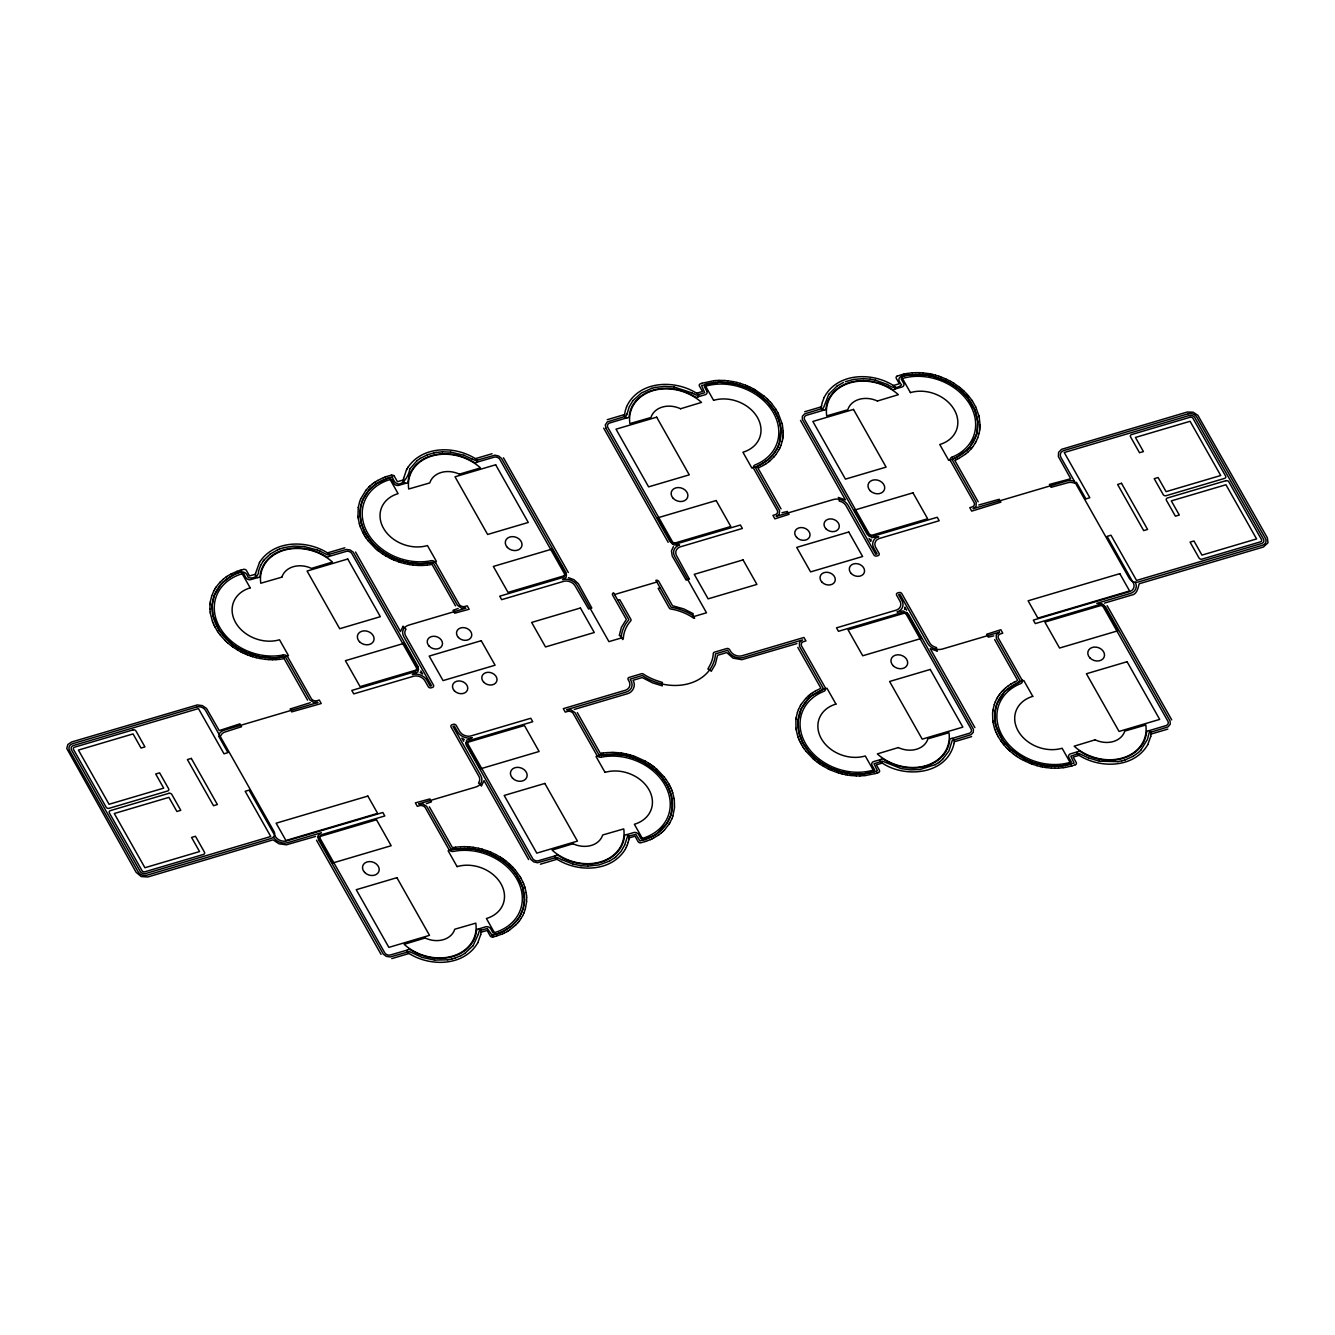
<?xml version="1.0" encoding="UTF-8"?>
<svg xmlns="http://www.w3.org/2000/svg" width="1335" height="1335" viewBox="0 0 1335 1335"><rect width="100%" height="100%" fill="white"/><g stroke="black" fill="none" stroke-linecap="round" stroke-linejoin="round"><path stroke-width="1.5" d="M524.488 899.957L522.619 887.057M783.178 433.958L783.194 432.557M980.007 426.232L980.023 424.83M209.995 604.672L209.945 609.044M524.488 899.99L523.203 908.301L519.949 916.027M526.591 901.726L526.658 897.337M672.339 807.141L671.355 795.693M783.094 435.444L783.161 434.042M797.946 721.217L798.931 732.665M979.923 427.701L979.99 426.316M992.589 713.157L992.806 720.516M210.012 604.588L210.129 603.203M526.591 901.792L525.339 908.918M672.339 807.158L670.737 815.401L667.15 822.994M782.961 436.895L783.094 435.51M795.894 719.415L795.977 728.242M797.946 721.2L801.117 709.052L807.525 699.74M979.79 429.169L979.923 427.784M992.606 713.074L992.723 711.688M624.53 414.801L624.446 415.435A2.42 1.919 19.1 0 0 626.599 417.822A2.42 1.919 19.1 0 0 629.169 416.353A44.005 34.96 19.1 0 1 695.034 396.879A2.42 1.919 19.1 0 0 698.272 396.612A2.42 1.919 19.1 0 0 697.504 393.842C676.194 379.541 640.333 380.108 627.317 405.189M821.359 407.075L821.275 407.709A2.42 1.919 19.1 0 0 823.428 410.095A2.42 1.919 19.1 0 0 825.998 408.627A44.005 34.96 19.1 0 1 891.863 389.136A2.42 1.919 19.1 0 0 895.101 388.885A2.42 1.919 19.1 0 0 894.333 386.115C873.023 371.814 837.162 372.365 824.146 397.463M210.146 603.136L210.329 601.751M358.247 507.517L357.98 516.311M624.53 414.768L625.264 410.863M782.777 438.364L782.961 436.979M821.359 407.041L821.542 405.74M795.91 719.331L796.094 717.963M979.606 430.638L979.79 429.253M992.739 711.605L992.923 710.237M255.619 573.115L255.369 575.085A2.42 1.919 19.1 0 0 257.505 577.471A2.42 1.919 19.1 0 0 260.075 576.002A44.005 34.96 19.1 0 1 325.94 556.511A2.42 1.919 19.1 0 0 329.178 556.261A2.42 1.919 19.1 0 0 328.41 553.491C307.667 539.757 273.892 539.574 259.491 562.469M627.1 413.75L626.215 416.069L607.292 421.927L605.289 424.93L605.923 428.118M210.346 601.668L211.681 596.077M358.264 507.433L359.599 501.843M360.667 506.582L360.066 515.026L361.468 523.67M782.527 439.799L782.761 438.431M796.111 717.88L797.446 712.273M979.356 432.073L979.59 430.704M992.94 710.153L994.275 704.546M255.636 573.082L259.474 562.486M403.671 478.23L403.287 480.85A2.42 1.919 19.1 0 0 405.423 483.237A2.42 1.919 19.1 0 0 407.993 481.768A44.005 34.96 19.1 0 1 473.858 462.277A2.42 1.919 19.1 0 0 477.112 462.027A2.42 1.919 19.1 0 0 476.328 459.24C455.869 445.79 423.128 445.306 408.126 467.083M628.785 839.698L629.169 837.062A2.42 1.919 19.1 0 0 627.033 834.692A2.42 1.919 19.1 0 0 624.463 836.144A44.005 34.96 19.1 0 1 558.597 855.635A2.42 1.919 19.1 0 0 555.343 855.885A2.42 1.919 19.1 0 0 556.128 858.672C576.853 872.389 610.646 872.573 625.03 849.694M821.542 405.707L822.093 403.12M954.024 743.495L954.408 740.875A2.42 1.919 19.1 0 0 952.272 738.489A2.42 1.919 19.1 0 0 949.702 739.957A44.005 34.96 19.1 0 1 883.837 759.448A2.42 1.919 19.1 0 0 880.583 759.698A2.42 1.919 19.1 0 0 881.367 762.485C904.179 778.489 946.148 775.184 953.891 744.196M627.1 413.733L629.219 406.841L632.974 400.6M403.671 478.197L406.441 470.02M480.733 934.583L481.234 931.296A2.42 1.919 19.1 0 0 479.098 928.926A2.42 1.919 19.1 0 0 476.528 930.395M628.785 839.732L628.184 842.302M1150.737 736.436L1151.237 733.149A2.42 1.919 19.1 0 0 1149.101 730.762A2.42 1.919 19.1 0 0 1146.531 732.231M478.364 934.183L479.248 930.795L487.308 928.459L492.064 935.201M360.667 506.566L362.703 499.891M782.21 441.234L782.51 439.883M976.886 432.94L977.704 421.676M979.039 433.508L979.339 432.156M480.717 934.617L477.78 942.727M1150.72 736.469L1147.783 744.563M478.347 934.2L473.091 945.664M258.523 571.03C259.307 576.42 252.649 579.206 248.227 577.521C244.222 564.505 229.336 577.488 222.795 582.494M782.193 441.301L780.942 445.406M976.536 434.292L976.886 432.957M979.022 433.575L977.771 437.68M258.523 571.03L260.642 565.389M625.447 410.179L626.499 407.041M628.168 842.335L627.35 844.838M822.277 402.452L824.146 397.48M525.322 909.001L523.904 913.04M779.306 443.353L780.875 429.403M672.857 816.086L674.525 807.558L674.325 800.116M976.536 434.309L970.061 446.691M1147.566 738.939L1149.151 732.715L1167.958 726.924L1170.294 724.171L1170.044 721L1105.547 606.858L1101.792 603.687L1096.769 603.37L1130.261 593.474A11.131 8.844 19.1 0 0 1135.551 582.794L1135.751 582.294M211.698 595.994L213.934 590.704M214.268 595.427L212.182 604.989L212.849 615.018M359.632 501.76L360.617 499.106M779.29 443.37L777.754 447.258M672.823 816.152L671.839 818.806M797.462 712.206L798.463 709.553M994.291 704.48L995.293 701.826M996.861 703.912L994.775 713.474L995.443 723.503M1147.366 739.523L1140.707 750.337M627.35 844.871L626.315 847.291M214.268 595.41L220.792 584.596M780.908 445.489L779.807 448.093M977.737 437.746L975.985 441.685M996.861 703.895L1004.354 692.014M624.646 845.122L627.533 836.394L635.81 834.342L639.999 840.967L653.399 835.894M626.515 407.025L627.033 405.823M624.646 845.122L621.025 851.43L615.869 856.836M360.65 499.04L365.907 490.312M362.72 499.874L368.71 490.362L376.453 483.637M523.871 913.123L522.669 915.693M671.805 818.889L669.886 822.744M798.497 709.486L800.399 705.614M995.326 701.743L996.527 699.173M626.299 847.324L625.381 849.077M219.057 734.3L219.224 733.95A11.131 8.844 19.1 0 1 224.313 730.145L317.997 702.444L313.558 702.36L309.853 699.94L285.773 657.554L282.136 657.104M777.12 448.51L777.738 447.275M779.156 449.411L779.773 448.176M260.642 565.373L263.145 561.234M406.457 469.987L407.075 468.835M477.763 942.76C464.013 966.757 429.236 966.907 408.193 952.906A2.42 1.919 19.1 0 1 407.409 950.12A2.42 1.919 19.1 0 1 410.663 949.869A44.005 34.96 19.1 0 0 476.528 930.395M1147.766 744.596C1133.999 768.593 1099.256 768.743 1078.196 754.742A2.42 1.919 19.1 0 1 1077.412 751.972A2.42 1.919 19.1 0 1 1080.666 751.705A44.005 34.96 19.1 0 0 1146.531 732.231M213.967 590.637L214.635 589.419M777.12 448.527L773.232 454.417M522.619 915.76L521.201 918.23M779.123 449.478L776.036 454.384M975.284 442.97L975.952 441.752M996.561 699.106L997.228 697.888M407.092 468.819L408.109 467.117M409.728 469.019C408.71 478.064 397.663 492.949 392.273 476.945M214.685 589.352L215.402 588.151M519.949 916.044L517.613 919.581M669.135 823.995L669.853 822.811M800.449 705.548L801.167 704.363M975.251 443.036L972.865 446.658M997.278 697.821L997.996 696.636M409.728 469.019L417.071 460.675M215.436 588.084L216.203 586.933M420.208 672.473L422.611 673.991L420.859 670.888M464.33 739.673L461.927 738.172L463.679 741.259M521.167 918.296L519.532 920.666M667.133 823.011L657.237 833.44M669.085 824.062L664.563 829.853M801.2 704.296L805.723 698.505M998.029 696.57L998.797 695.402M828.718 394.359L823.378 408.143L804.621 413.9L802.402 416.203L802.302 419.39L867.283 534.484L872.055 537.571L878.697 536.62A11.131 8.844 19.1 0 0 873.824 548.151L877.078 553.908L875.793 554.309L848.075 505.281A11.131 8.844 19.1 0 0 833.424 499.507L776.169 516.445L779.223 514.192L779.573 510.604L755.627 467.984L759.248 465.264M828.718 394.342L837.112 385.999M216.253 586.866L219.958 582.294M998.847 695.335L999.665 694.2M263.145 561.217L264.263 559.765M473.091 945.664L464.864 953.374M775.985 454.451L774.15 456.704M517.596 919.581L511.655 925.856L504.146 930.845M518.614 921.834L519.482 920.733M971.947 447.826L972.815 446.724M999.715 694.133L1001.534 691.88M632.974 400.583L641.367 393.007L651.747 388.335M264.263 559.749L270.154 554.142M365.957 490.245L368.944 486.991M673.391 546.599L671.472 550.871L672.223 556.011L686.173 580.158A4.823 3.838 19.1 0 1 689.411 579.206L676.328 555.277A8.911 7.075 19.1 0 1 679.815 547L742.36 528.46L740.408 525.005L677.563 543.562A4.456 3.538 19.1 0 1 672.306 541.509L607.709 427.217A4.456 3.538 19.1 0 1 609.444 423.078L626.833 417.855M773.232 454.434L768.142 459.574M517.663 922.986L518.564 921.901M970.061 446.708L967.141 449.878M970.979 448.977L971.897 447.892M220.792 584.58L222.778 582.494M774.1 456.754L769.828 460.925M517.596 923.036L515.577 925.172M970.929 449.027L967.808 452.198M1001.584 691.83L1002.552 690.779M1140.691 750.337L1138.905 752.089M220.008 582.244L223.279 579.19M663.512 830.921L664.513 829.919M805.773 698.455L807.892 696.386M807.542 699.724C810.495 693.766 820.858 693.215 823.178 688.226L799.515 646.307L799.415 642.586L802.669 639.882L743.161 657.471A11.131 8.844 19.1 0 1 728.51 651.714L727.692 650.262L715.477 653.883L715.243 656.386A48.26 38.331 19.1 0 1 644.938 677.179L642.352 675.51L630.12 679.131L630.938 680.566A11.131 8.844 19.1 0 1 626.065 692.097L566.541 709.719L570.963 709.803L575.001 712.64L598.764 754.592C608.143 756.111 619.891 752.256 629.636 756.661M1002.602 690.729L1003.62 689.711M1004.371 691.997L1005.372 690.979M942.543 759.381L948.851 751.121L952.222 740.524L971.129 734.65L973.282 732.381L973.399 729.26L908.417 614.1L903.061 610.913L897.003 611.981A11.131 8.844 19.1 0 0 901.859 600.433L898.605 594.676L899.907 594.292L927.625 643.303A11.131 8.844 19.1 0 0 942.26 649.077L999.531 632.139M369.011 486.941L370.045 485.957M273.141 837.429L273.758 837.679A11.131 8.844 19.1 0 0 287.876 842.619L321.385 832.706L318.114 835.426L318.448 839.615L383.395 954.241L386.432 956.394L390.237 956.945L409.411 951.555L422.077 957.395L434.593 960.099M967.141 449.895L956.094 457.538M515.527 925.222L509.603 929.994M662.41 831.972L663.445 830.987M1003.67 689.644L1005.872 687.659M1005.389 690.963L1019.289 682.068M942.527 759.398L939.623 761.834M370.112 485.89L372.398 483.988M967.741 452.248L965.455 454.167M807.942 696.336L809.043 695.385M661.242 832.973L662.344 832.022M329.061 556.411L346.499 551.322A4.456 3.538 19.1 0 1 351.756 553.391L416.37 667.684A4.456 3.538 19.1 0 1 414.618 671.822L351.806 690.429L353.758 693.883L414.05 676.094A8.911 7.075 19.1 0 1 424.563 680.233L428.251 686.657A2.219 1.769 19.1 0 0 431.188 687.809L432.49 687.425A2.219 1.769 19.1 0 0 433.458 685.122L405.406 635.41A8.911 7.075 19.1 0 1 405.957 629.319L405.873 628.918A4.823 3.838 19.1 0 1 403.137 626.132L400.5 631.522L355.527 552.023M476.979 462.177L494.434 457.087A4.456 3.538 19.1 0 1 499.69 459.157L564.288 573.449A4.456 3.538 19.1 0 1 562.552 577.588L499.724 596.194L501.676 599.649L564.271 581.176A8.911 7.075 19.1 0 1 574.768 585.314L588.601 609.027A4.823 3.838 19.1 0 1 591.839 608.059L578.405 583.745L573.95 579.707L568.443 577.638M698.138 396.762L705.114 394.76A3.755 2.987 19.1 0 0 706.832 390.988M894.967 389.036L901.943 387.033A3.755 2.987 19.1 0 0 903.661 383.262L901.142 378.873L902.427 378.473A51.598 40.984 19.1 0 1 969.127 403.237A51.598 40.984 19.1 0 1 952.072 457.137M407.542 949.986L390.104 955.059A4.456 3.538 19.1 0 1 384.847 952.99L320.233 838.697A4.456 3.538 19.1 0 1 321.985 834.559L384.797 815.969L382.845 812.498L286.107 841.067A8.911 7.075 19.1 0 1 275.611 836.928L249.094 790.136L245.189 791.288L270.755 836.511L145.498 873.591A4.456 3.538 19.1 0 1 140.242 871.521L71.406 749.736A4.456 3.538 19.1 0 1 73.158 745.597L198.448 708.585L224.013 753.791L227.918 752.64L218.606 736.002A2.219 1.769 19.1 0 0 221.093 735.184L221.226 734.917A8.911 7.075 19.1 0 1 224.547 732.147L241.585 726.707A4.823 3.838 19.1 0 1 239.966 723.837L219.24 730.579L206.541 708.485L202.369 705.614L197.296 704.947L71.573 742.01L67.835 744.529L66.783 748.501L136.137 872.339L141.293 876.594L147.851 876.962L273.074 839.848L278.965 843.787L286.357 844.821L315.594 836.428M555.477 855.752L538.022 860.825A4.456 3.538 19.1 0 1 532.765 858.755L468.168 744.463A4.456 3.538 19.1 0 1 469.903 740.324L532.732 721.734L530.779 718.263L470.471 736.069A8.911 7.075 19.1 0 1 459.958 731.93L456.27 725.489A2.219 1.769 19.1 0 0 453.349 724.338L452.048 724.721A2.219 1.769 19.1 0 0 451.08 727.024L479.132 776.736A8.911 7.075 19.1 0 1 478.564 782.827L478.648 783.245A4.823 3.838 19.1 0 1 481.384 786.031L484.038 780.641L528.643 859.573M880.716 759.548L873.741 761.551A3.755 2.987 19.1 0 0 872.039 765.322L874.559 769.711L873.257 770.111A51.598 40.984 19.1 0 1 806.574 745.347A51.598 40.984 19.1 0 1 823.628 691.447A3.821 3.037 19.1 0 0 825.264 687.709L801.534 645.873A4.456 3.538 19.1 0 1 803.286 641.735L805.939 640.933L803.97 637.462L741.392 655.936A8.911 7.075 19.1 0 1 730.879 651.797L729.644 649.694A2.219 1.769 19.1 0 0 726.724 648.543L714.492 652.148A2.219 1.769 19.1 0 0 713.29 653.483L713.074 655.902A46.024 36.562 19.1 0 1 709.519 666.031L707.884 669.052A4.823 3.838 19.1 0 1 711.238 671.321L715.293 664.346L717.562 655.285L726.741 652.565L733.032 658.138L741.843 659.674L796.912 643.603M1077.545 751.822L1070.57 753.824A3.755 2.987 19.1 0 0 1068.868 757.596L1071.388 761.985L1070.086 762.385A51.598 40.984 19.1 0 1 1003.403 737.621A51.598 40.984 19.1 0 1 1020.457 683.72A3.821 3.037 19.1 0 0 1022.093 679.982M1138.421 752.506L1133.215 756.261M615.869 856.836L614.884 857.637M223.345 579.123L225.715 577.287M768.126 459.574L760.65 464.563M768.626 461.893L769.761 460.976M809.11 695.335L810.245 694.417M661.192 833.023L658.806 834.859M1005.939 687.608L1008.309 685.773M417.071 460.675L420.208 458.422M614.884 857.637L609.411 861.142M372.465 483.938L373.65 483.053M768.559 461.943L766.106 463.712M965.389 454.217L958.847 458.406M810.312 694.367L811.48 693.499M270.154 554.125L277.53 549.853M939.606 761.834L938.572 762.585M225.782 577.237L227 576.403M373.717 483.003L374.918 482.169M811.546 693.449L812.765 692.598M657.22 833.44L654.734 835.093M658.739 834.909L653.449 838.18M1008.376 685.723L1010.912 684.021M837.128 385.999L843.453 382.477M938.572 762.585L935.234 764.638M464.864 953.374L460.892 955.676M227.067 576.353L231.088 573.967M375.001 482.119L377.605 480.5M376.47 483.62L389.119 477.78M766.023 463.762L763.42 465.364M812.831 692.565L815.451 690.946M508.285 930.845L509.536 930.044M420.208 458.422L427.333 454.834M653.416 835.877L654.717 835.109M506.916 931.646L508.201 930.879M1010.979 683.987L1013.682 682.452M1133.198 756.261L1125.255 759.849M377.688 480.466L383.429 477.696M763.336 465.414L759.114 467.534M815.518 690.913L820.925 688.276L797.813 647.392M506.849 931.697L504.079 933.148M935.234 764.638L920.216 769.461M609.394 861.142L599.165 864.896L587.717 866.131M231.155 573.933L237.029 571.347M759.265 465.264L760.633 464.58M957.412 459.123L958.764 458.439M652.014 838.897L653.366 838.213M504.129 930.862L501.359 932.197M1013.749 682.419L1015.117 681.734M460.875 955.693L455.268 957.996M956.077 457.538L953.24 458.789M955.943 459.807L957.328 459.173M650.545 839.582L651.931 838.947M1015.184 681.684L1017.754 680.55L994.642 639.649M502.611 933.816L503.996 933.182M277.53 549.853L279.399 549.086M759.031 467.567L757.93 468.034L781.042 508.935M955.86 459.841L954.759 460.308L978.171 501.793M650.462 839.615L645.94 841.35M499.907 932.798L501.343 932.197M502.527 933.849L496.42 936.102M897.053 376.153L902.043 374.568M1075.376 764.738L1075.459 764.705A2.219 1.769 19.1 0 0 1076.26 762.569L1073.173 757.095L1079.131 755.343M383.495 477.663L384.964 477.112M953.223 458.806L952.522 460.358L976.202 502.344L976.069 506.416L973.031 508.718L1066.682 481.017A11.131 8.844 19.1 0 1 1073.991 481.151L1074.441 481.301M1019.306 682.052L1020.007 680.5L996.344 638.581L996.244 634.859L999.498 632.156M878.413 772.514L878.63 772.431A2.219 1.769 19.1 0 0 879.431 770.295L876.344 764.822L882.302 763.069M498.439 933.365L499.891 932.815M427.333 454.834L433.975 452.882M279.416 549.069L284.005 547.6M845.339 381.693L854.066 379.34L863.461 378.656M385.031 477.079L386.516 476.562M702.01 383.245L700.324 383.846A2.219 1.769 19.1 0 0 699.423 386.032L702.51 391.489L696.553 393.258M607.241 419.691L624.563 414.551M237.113 571.313L240.183 570.295M971.613 736.62L954.308 741.776M875.777 771.363L877.412 770.796L874.041 763.787L882.302 761.117L901.075 768.593L910.737 769.878L920.216 769.461M876.861 773.065L878.347 772.548M498.422 933.382L493.85 934.8M1075.176 764.822L1072.088 765.839M455.252 958.013L451.931 958.964M1125.255 759.849L1121.917 760.8M386.599 476.528L389.737 475.61M702.093 383.228L713.658 380.742M645.856 841.384L640.867 842.769A2.219 1.769 19.1 0 1 638.113 841.667L635.026 836.194L629.069 837.963M875.76 771.363L862.927 773.916L850.962 773.699M875.259 773.566L876.778 773.082M403.387 479.949L397.429 481.718L394.359 476.278M475.393 458.656L492.064 453.733M405.807 483.27L398.648 485.389A3.755 2.987 19.1 0 1 393.858 483.454L391.422 479.148L390.12 479.515A51.598 40.984 19.1 0 0 366.508 530.98A51.598 40.984 19.1 0 0 430.888 560.783M459.44 474.142L480.483 467.917A43.438 34.51 19.1 0 0 431.889 456.036A43.438 34.51 19.1 0 0 408.71 489.011L429.787 482.92A22.228 17.655 19.1 0 1 459.424 474.175M680.6 408.744L701.526 402.402A43.438 34.51 19.1 0 0 653.065 390.638A43.438 34.51 19.1 0 0 629.87 423.596L650.946 417.505A22.228 17.655 19.1 0 1 680.583 408.76M255.469 574.183L249.512 575.952L246.441 570.512A2.219 1.769 19.1 0 0 243.804 569.361L243.671 569.394M327.459 552.89L344.814 547.801M804.705 411.747L821.392 406.808M893.382 385.515L899.339 383.762L896.319 378.406A2.219 1.769 19.1 0 1 897.037 376.17M257.889 577.521L250.813 579.607A3.755 2.987 19.1 0 1 245.924 577.688L243.504 573.383L242.186 573.75A51.598 40.984 19.1 0 0 218.573 625.214A51.598 40.984 19.1 0 0 282.953 655.018M823.812 410.145L806.273 415.352A4.456 3.538 19.1 0 0 804.538 419.49L869.135 533.766A4.456 3.538 19.1 0 0 874.392 535.836L937.237 517.279L939.189 520.733L878.931 538.606A8.911 7.075 19.1 0 0 875.426 546.883L879.031 553.341A2.219 1.769 19.1 0 1 878.063 555.644L876.761 556.027A2.219 1.769 19.1 0 1 873.841 554.876L845.706 505.197A8.911 7.075 19.1 0 0 839.398 501.126L839.064 500.792A4.823 3.838 19.1 0 0 838.313 497.421L845.422 499.924L800.516 420.408M877.429 401.017L898.355 394.676A43.438 34.51 19.1 0 0 849.894 382.911A43.438 34.51 19.1 0 0 826.699 415.869L847.775 409.778A22.228 17.655 19.1 0 1 877.412 401.034M458.172 608.476L452.999 610.345A4.823 3.838 19.1 0 1 454.618 613.216L469.152 609.261L467.2 605.806L464.53 606.574A4.456 3.538 19.1 0 1 459.273 604.505L435.644 562.753M781.96 512.723L787.466 511.439A4.823 3.838 19.1 0 0 789.085 514.309L774.884 518.848L772.932 515.393L775.585 514.576A4.456 3.538 19.1 0 0 777.32 510.437L753.691 468.585A3.821 3.037 19.1 0 1 755.243 464.864A51.598 40.984 19.1 0 0 772.298 410.963A51.598 40.984 19.1 0 0 705.598 386.199L704.313 386.599L706.782 390.988M614.567 594.526L656.853 582.027M617.838 600.299L619.79 599.715L630.804 619.206A2.219 1.769 19.1 0 1 630.687 620.975L629.102 622.844A46.024 36.562 19.1 0 0 623.562 636.011L623.328 638.414A2.219 1.769 19.1 0 1 622.644 639.532L622.51 639.298A4.823 3.838 19.1 0 0 619.29 635.477L621.392 627.4L626.349 619.39L612.615 595.11A2.219 1.769 19.1 0 1 613.599 592.807L628.852 619.79L627.2 621.726A48.26 38.331 19.1 0 0 621.392 635.527L621.159 638.03L608.927 641.634L577.154 585.414A11.131 8.844 19.1 0 0 562.502 579.64L566.207 577.154L566.073 572.548L501.543 458.439L498.689 456.036L494.918 455.168L475.677 460.592L472.156 459.023M660.107 587.8L658.172 588.368L669.185 607.859A2.219 1.769 19.1 0 0 670.971 609.06L673.908 609.594A46.024 36.562 19.1 0 1 690.612 616.169L693.115 617.771A2.219 1.769 19.1 0 0 694.684 618.222L694.55 617.988A4.823 3.838 19.1 0 1 693.149 613.633L683.82 608.927L672.523 605.723L658.806 581.443A2.219 1.769 19.1 0 0 655.869 580.291L671.138 607.275L674.192 607.842A48.26 38.331 19.1 0 1 691.697 614.734L694.283 616.403L706.499 612.782L674.726 556.545A11.131 8.844 19.1 0 1 679.582 545.014L673.975 544.914L670.153 541.76L605.94 428.151M310.237 702.711L290.062 709.035A4.823 3.838 19.1 0 1 291.681 711.905L321.234 703.512L319.282 700.041L316.612 700.808A4.456 3.538 19.1 0 1 311.355 698.739L287.726 656.987A3.755 2.987 19.1 0 0 283.204 654.934M978.789 504.98L999.298 499.273A4.823 3.838 19.1 0 0 1000.933 502.127L971.713 511.121L969.761 507.667L972.414 506.849A4.456 3.538 19.1 0 0 974.149 502.711L950.52 460.859M574.284 709.436L627.049 693.833C632.873 692.581 636.294 685.456 633.04 680.283L642.218 677.563L652.615 682.886L662.293 685.856A4.823 3.838 19.1 0 1 662.46 682.485L658.355 681.15A46.024 36.562 19.1 0 1 646.006 675.727L643.52 674.125A2.219 1.769 19.1 0 0 641.367 673.774L629.152 677.396A2.219 1.769 19.1 0 0 628.168 679.699L629.336 681.835A8.911 7.075 19.1 0 1 625.831 690.112L563.303 708.651L565.256 712.106L567.926 711.338A4.456 3.538 19.1 0 1 573.182 713.407L596.812 755.176A3.755 2.987 19.1 0 0 601.334 757.212M426.349 803.67L431.522 801.801A4.823 3.838 19.1 0 1 429.903 798.931L415.369 802.886L417.321 806.34L419.991 805.572A4.456 3.538 19.1 0 1 425.248 807.642L448.877 849.41A3.755 2.987 19.1 0 0 453.399 851.446M993.741 635.877L988.234 637.145A4.823 3.838 19.1 0 0 986.598 634.292L1000.799 629.736L1002.769 633.207L1000.115 634.008A4.456 3.538 19.1 0 0 998.363 638.147L1022.009 679.999M1104.479 603.12L1131.229 595.21C1137.47 594.592 1138.104 586.916 1139.189 583.762L1263.427 547.016L1268.016 542.778L1267.332 537.788L1197.879 415.302L1193.09 412.198L1187.249 412.031L1061.542 449.344L1058.572 452.398L1058.371 456.553L1070.72 478.748L1049.393 484.455A4.823 3.838 19.1 0 1 1051.012 487.325L1068.451 482.552A8.911 7.075 19.1 0 1 1073.507 482.853L1073.857 482.97A2.219 1.769 19.1 0 0 1076.41 482.302L1085.906 498.889L1089.811 497.738L1064.245 452.515L1189.502 415.435A4.456 3.538 19.1 0 1 1194.758 417.505L1263.594 539.29A4.456 3.538 19.1 0 1 1261.842 543.428L1136.552 580.441L1110.987 535.218L1107.082 536.37L1133.515 583.211A8.911 7.075 19.1 0 1 1130.027 591.488L1033.323 620.124L1035.293 623.578L1098.121 605.022A4.456 3.538 19.1 0 1 1103.378 607.091L1167.991 721.384A4.456 3.538 19.1 0 1 1166.239 725.522L1148.868 730.729M540.391 864.196L557.062 859.256M409.144 953.49L391.789 958.597M481.134 932.197L487.091 930.445L490.162 935.868A2.219 1.769 19.1 0 0 492.799 937.02M1151.137 734.05L1167.808 729.11M651.764 388.318L655.135 387.467M370.079 540.158L365.623 533.549A53.817 42.753 19.1 0 1 389.136 477.78L392.256 476.962M240.267 570.279L241.802 569.845M875.176 773.582L865.213 775.568M1070.47 766.29L1072.005 765.856M496.336 936.119L492.932 937.003M284.005 547.6L293.867 546.082L304.23 546.566M389.82 475.577L391.372 475.193M902.126 374.551L903.695 374.167M241.885 569.828L243.454 569.444M1070.386 766.307L1065.48 767.358M493.833 934.817L492.114 935.234M1121.917 760.817L1117.762 761.634M451.914 958.964L447.759 959.798M391.472 475.177L391.706 475.127A2.219 1.769 19.1 0 1 394.342 476.261M903.778 374.15L905.364 373.8M655.151 387.467L664.43 386.382L674.058 387.016M433.992 452.865L436.061 452.482M905.447 373.783L907.049 373.5M601.651 753.274L600.416 753.491L577.304 712.606M453.716 847.508L452.482 847.725L429.369 806.841M454.467 849.294L450.83 848.826L426.749 806.457L423.045 804.037L418.639 803.937L475.861 787.016A11.131 8.844 19.1 0 0 480.733 775.468L453.016 726.457L454.317 726.073L457.588 731.83A11.131 8.844 19.1 0 0 472.24 737.604L466.566 740.274L466.132 744.897L530.946 859.523L533.766 861.893L537.538 862.744L556.912 857.304L561.635 859.623M436.078 452.482L442.536 451.814M907.133 373.483L912.222 372.849M282.102 657.104L273.775 657.888M601.735 753.257L603.353 753.007M453.817 847.491L455.435 847.241M454.484 849.294L467.951 848.593M1063.761 767.625L1065.38 767.375M1117.745 761.634L1099.406 761.184M447.742 959.798L434.609 960.099M427.384 565.122L432.039 564.421L455.519 605.89M279.449 659.356L284.105 658.656L307.584 700.124M603.453 752.99L606.824 752.623M1063.678 767.642L1058.555 768.126M455.519 847.224L460.642 846.757M713.741 380.742L715.393 380.575M427.283 565.139L422.11 565.473M279.349 659.373L275.945 659.64M865.113 775.568L859.957 775.919M715.477 380.575L718.914 380.408M912.306 372.849L915.743 372.665M606.908 752.623L612.114 752.423M719.315 382.227L701.576 385.481L704.68 392.707L696.703 395.193L694.617 394.342M275.861 659.64L272.407 659.724M1058.455 768.126L1055 768.209M460.742 846.74L464.196 846.657M442.536 451.814L450.663 452.131M915.827 372.665L919.298 372.682M718.998 380.392L724.254 380.492M719.331 382.227L734.784 383.762L748.117 388.218M420.008 563.67L433.441 563.003L457.454 605.272L461.493 608.126L465.915 608.209L408.66 625.147A11.131 8.844 19.1 0 0 403.787 636.678L431.505 685.706L430.204 686.09L426.95 680.316A11.131 8.844 19.1 0 0 412.298 674.559L417.955 671.872L418.155 666.782M422.027 565.473L418.556 565.456M273.758 657.888L260.025 656.703M859.857 775.919L856.386 775.902M587.717 866.131L581.042 865.697M919.565 374.501C912.456 375.686 891.563 372.749 901.576 384.897C896.703 389.253 891.78 387.617 887.458 384.48M419.974 563.67L413.116 563.253M272.323 659.724L268.836 659.607M612.214 752.423L613.9 752.456M1054.917 768.209L1051.429 768.092M464.28 846.657L467.767 846.774M863.478 378.656L870.153 379.19M919.398 372.682L922.885 372.899M919.581 374.518L926.457 375.102M418.456 565.456L413.166 565.072M614 752.456L617.488 752.673M856.302 775.902L851.012 775.518M952.039 738.455L969.41 733.249A4.456 3.538 19.1 0 0 971.162 729.11L906.548 614.818A4.456 3.538 19.1 0 0 901.292 612.748L838.463 631.305L836.494 627.851L896.77 609.978A8.911 7.075 19.1 0 0 900.257 601.701L896.653 595.243A2.219 1.769 19.1 0 1 897.621 592.94L898.922 592.556A2.219 1.769 19.1 0 1 901.859 593.708L929.994 643.403A8.911 7.075 19.1 0 0 936.286 647.458L936.619 647.792A4.823 3.838 19.1 0 0 937.37 651.163L930.261 648.66L974.884 727.592M626.799 834.659L633.808 832.523A3.755 2.987 19.1 0 1 638.597 834.475L641.034 838.78L642.335 838.413A51.598 40.984 19.1 0 0 665.948 786.932A51.598 40.984 19.1 0 0 601.568 757.129M478.864 928.893L485.89 926.757A3.755 2.987 19.1 0 1 490.663 928.709L493.099 933.015L494.417 932.648A51.598 40.984 19.1 0 0 518.03 881.183A51.598 40.984 19.1 0 0 453.633 851.363M724.354 380.492L727.859 380.809M268.736 659.607L265.248 659.306M1051.329 768.092L1046.039 767.558M467.867 846.774L469.553 846.907M467.984 848.593L474.859 849.377M922.986 372.899L928.276 373.583M617.588 752.673L621.075 753.073M469.653 846.907L473.157 847.308M450.679 452.131L463.879 455.252M727.942 380.809L733.232 381.626M413.099 563.253C396.578 561.351 380.575 553.224 370.095 540.174M413.082 565.055L409.578 564.572M265.148 659.29L259.858 658.489M850.929 773.699L840.666 771.697M850.912 775.502L847.408 775.018M581.025 865.697L572.915 864.062M870.153 379.19L875.343 380.158M304.246 546.566L317.38 550.02M926.49 375.102L933.332 376.437M1044.337 765.489L1059.74 766.19L1074.091 763.119L1070.82 756.177L1078.847 753.407L1088.509 757.913M1045.939 767.542L1042.451 766.957M621.175 753.09L622.878 753.357M473.241 847.324L478.531 848.276M674.075 387.016L691.981 392.89M928.376 373.6L930.061 373.9M407.792 564.238L409.478 564.555M1044.32 765.489L1034.124 762.936M845.622 774.684L847.324 775.001M622.978 753.374L626.465 754.041M474.876 849.377L483.387 851.396M1099.389 761.167L1088.526 757.93M930.161 373.917L931.863 374.267M733.332 381.643L736.803 382.411M407.692 564.221L404.221 563.453M1040.666 766.59L1042.351 766.941M845.522 774.667L842.051 773.899M258.306 656.336L259.991 656.703M259.758 658.455L256.287 657.688M931.947 374.284L935.401 375.152M1040.566 766.574L1037.111 765.706M258.289 656.336L246.591 652.598M626.549 754.058L630.003 754.926M478.631 848.309L482.085 849.16M875.343 380.158L887.458 384.48M933.349 376.453L948.1 382.027M736.903 382.444L740.341 383.395M871.037 539.14L870.787 541.426L869.035 538.339M904.646 609.444L904.896 607.158L906.649 610.245M404.121 563.437L400.684 562.469M841.968 773.866L838.53 772.915M256.203 657.671L252.766 656.72M572.899 864.045L561.651 859.623M935.501 375.185L938.922 376.22M1037.028 765.673L1031.872 764.037M840.633 771.697L830.754 768.092M630.103 754.959L633.508 755.994M629.653 756.661L636.311 758.897M482.169 849.193L487.325 850.846M740.424 383.429L745.531 385.198M398.948 561.918L400.6 562.452M836.778 772.364L838.43 772.898M251.013 656.152L252.665 656.686M483.42 851.396L485.072 851.93M939.006 376.253L940.641 376.837M1034.108 762.936L1025.981 759.615M398.848 561.885L393.792 559.982M836.678 772.331L831.638 770.412M633.608 756.027L635.243 756.611M250.913 656.119L247.559 654.901M485.089 851.93L486.741 852.514M463.896 455.252L472.139 459.006M940.741 376.87L945.731 378.906M1030.153 763.386L1031.788 764.004M635.343 756.645L645.222 761.134M487.408 850.879L489.027 851.48M486.758 852.514L493.216 855.251M317.38 550.037L320.166 551.205M745.631 385.248L747.233 385.898M1030.069 763.353L1023.494 760.349M636.328 758.897L644.238 762.635M245.874 654.217L247.476 654.868M489.127 851.53L490.729 852.181M747.316 385.932L748.902 386.633M392.123 559.231L393.708 559.932M829.953 769.678L831.538 770.378M246.574 652.581L237.28 647.759M244.188 653.483L245.773 654.167M490.829 852.214L495.686 854.517M320.166 551.221L327.325 554.843L346.366 549.453L350.171 550.003L353.208 552.139L418.139 666.749M945.831 378.94L950.62 381.359M749.002 386.666L750.554 387.417M748.134 388.235L752.807 390.588M390.471 558.464L392.039 559.198M830.72 768.076L821.592 763.019L813.549 756.695M828.301 768.91L829.869 769.644M242.536 652.698L244.105 653.432M750.654 387.45L753.791 389.086M1025.964 759.598L1010.378 748.952M828.217 768.86L823.495 766.323M390.371 558.414L385.648 555.877M240.901 651.88L242.453 652.648M493.232 855.268L502.194 860.541M691.981 392.89L694.601 394.342M948.117 382.044L956.911 387.55M1023.411 760.316L1020.324 758.597M240.817 651.83L237.73 650.112M495.786 854.55L500.425 857.203M950.704 381.409L953.757 383.195M753.875 389.136L755.376 389.987M752.84 390.604L757.262 393.291M645.306 761.184L648.359 762.969M644.271 762.635L655.485 770.545M755.46 390.037L764.171 396.178M1020.24 758.547L1017.253 756.678M823.411 766.273L820.424 764.404M385.565 555.827L382.578 553.958M237.647 650.062L233.174 647.191M953.841 383.245L959.615 387.317M648.426 763.019L649.878 763.954M235.828 646.824L237.263 647.742M500.508 857.27L501.943 858.188M757.295 393.308L767.675 401.985L774.617 410.963M1015.768 755.66L1017.17 756.628M818.939 763.403L820.341 764.354M382.511 553.908L378.239 550.821M649.945 764.004L651.363 764.972M235.811 646.808L231.656 643.787M502.027 858.238L503.428 859.206M1014.316 754.625L1015.685 755.61M817.487 762.352L818.856 763.336M651.43 765.022L652.815 766.023M231.723 646.14L233.091 647.141M503.512 859.256L504.88 860.257M502.21 860.558L506.282 863.678M956.945 387.567L962.134 391.906M1012.898 753.541L1014.233 754.559M817.404 762.285L814.684 760.149M652.882 766.073L654.217 767.091M231.639 646.09L227.584 642.786M504.964 860.307L506.299 861.342M959.698 387.384L962.335 389.586M1012.831 753.474L1010.178 751.271M654.3 767.158L656.937 769.361M376.854 549.703L378.155 550.754M506.365 861.392L509.019 863.595M231.639 643.787L219.34 630.487M764.237 396.228L766.807 398.498M813.349 758.998L814.617 760.082M375.519 548.552L376.787 549.636M506.299 863.678L511.188 868.267M962.418 389.653L963.636 390.771M1008.876 750.086L1010.111 751.205M813.282 758.931L806.19 751.488M657.02 769.427L664.096 776.87M655.502 770.562L661.326 776.486M375.435 548.485L368.36 541.042M509.086 863.662L510.32 864.78M226.282 641.601L227.517 642.719M963.72 390.838L967.291 394.493M962.151 391.923L966.724 396.712M766.891 398.564L768.076 399.716M1010.361 748.952L1002.819 740.291M1007.625 748.868L1008.809 750.02M813.532 756.678L808.977 751.872M510.387 864.846L512.79 867.233M225.031 640.399L226.216 641.551M768.142 399.782L770.462 402.219M1006.406 747.633L1007.558 748.818M224.964 640.333L220.425 635.276M1006.34 747.567L1004.104 745.08M512.857 867.299L515.093 869.786M511.205 868.284L515.427 873.274M967.358 394.559L968.426 395.777M770.529 402.286L771.597 403.504M968.476 395.844L971.53 399.799M966.74 396.729L967.758 397.98M771.647 403.57L775.635 408.91M1003.019 743.762L1004.037 745.013M808.96 751.855L802.702 742.61L798.947 732.698M661.342 776.503L667.583 785.748L671.355 795.66M515.16 869.853L520.016 876.578M967.775 397.997L974.917 410.179L977.704 421.66M1001.984 742.427L1002.969 743.695M806.14 751.421L804.171 748.785M664.163 776.937L666.115 779.573M368.293 540.975L366.341 538.355M220.375 635.21L218.406 632.59M1001 741.058L1001.934 742.36M515.443 873.29L516.361 874.575M971.58 399.866L972.464 401.184M1002.819 740.274L996.144 726.407M1000.95 740.992L998.346 736.87M803.236 747.416L804.121 748.718M666.165 779.64L668.768 783.762M365.406 536.97L366.291 538.272M516.378 874.592L522.619 887.024M217.471 631.205L218.356 632.506M1107.149 605.706L1171.713 719.865M972.497 401.251L975.685 406.875M775.668 408.977L778.121 413.149M803.186 747.333L801.517 744.596M503.445 457.788L568.309 572.531M364.522 535.569L365.356 536.887M219.324 630.47L212.849 615.051M217.421 631.138L214.968 626.949M381.076 954.375L316.512 840.216M774.617 410.98L778.088 417.905M363.687 534.15L364.472 535.502M520.066 876.661L520.85 877.996M668.184 542.31L603.687 428.135M389.136 477.78L398.097 493.633A33.408 26.533 19.1 0 0 383.495 528.243A33.408 26.533 19.1 0 0 427.434 545.548L436.411 561.401A53.817 42.753 19.1 0 1 365.606 533.533L364.171 530.779M997.562 735.435L998.296 736.786M800.733 743.161L801.467 744.513M668.818 783.845L669.553 785.197M362.903 532.715L363.637 534.083M520.884 878.08L523.02 882.335M996.845 733.983L997.529 735.351M778.171 413.233L782.06 423.479M800.015 741.709L800.7 743.094M669.603 785.28L670.287 786.649M362.853 532.648L360.316 526.874M214.251 625.514L214.935 626.883M975.718 406.941L978.889 415.752M996.16 732.531L996.794 733.916M799.331 740.258L799.965 741.643M670.32 786.716L670.954 788.101M364.155 530.763L361.485 523.687M213.567 624.046L214.201 625.431M995.543 731.063L996.127 732.448M798.714 738.789L799.298 740.174M670.988 788.184L671.572 789.569M523.07 882.418L523.654 883.803M212.949 622.577L213.533 623.979M994.992 729.577L995.509 730.979M778.105 417.922L780.241 425.064M798.163 737.304L798.68 738.706M671.605 789.652L672.139 791.054M523.67 883.887L524.722 886.774M212.398 621.109L212.916 622.51M994.475 728.092L994.959 729.511M797.646 735.819L798.13 737.237M672.173 791.138L672.64 792.539M359.816 525.373L360.3 526.791M212.365 621.025L210.429 613.616M994.458 728.009L993.641 725.105M797.629 735.752L796.194 729.828M672.673 792.623L674.092 798.53M524.738 886.857L525.156 888.259M359.365 523.887L359.782 525.306M996.144 726.39L995.443 723.52M525.189 888.342L526.174 892.765M359.349 523.804L358.147 517.88M978.905 415.836L979.222 417.254M993.624 725.022L993.023 722.101M782.076 423.562L782.393 424.981M979.239 417.338L980.023 424.747M782.41 425.064L783.144 430.988M780.241 425.081L780.875 429.386M992.806 720.6L993.006 722.018M795.977 728.326L796.177 729.744M674.108 798.614L674.308 800.032M526.174 892.848L526.39 894.266M210.212 612.114L210.413 613.549M526.39 894.35L526.541 895.768M357.98 516.378L358.13 517.813M210.196 612.047L209.945 609.127M526.557 895.852L526.641 897.27M783.144 431.055L783.194 432.473M950.437 460.875A3.821 3.037 19.1 0 1 952.072 457.137M431.122 560.7A3.755 2.987 19.1 0 1 435.644 562.753M465.698 742.711L480.567 768.793L539.106 751.488L524.438 725.522L465.898 742.844M495.669 464.78L455.018 476.795L487.625 534.467L528.276 522.452L495.669 464.78M656.67 417.171L616.019 429.186L648.61 486.858L689.26 474.843L656.67 417.171M281.852 577.154L260.776 583.245A43.438 34.51 19.1 0 1 283.971 550.287A43.438 34.51 19.1 0 1 332.448 562.052L311.506 568.393A22.228 17.655 19.1 0 0 281.885 577.171M347.751 559.015L307.083 571.046L339.691 628.718L380.341 616.687L347.751 559.015M853.499 409.428L812.848 421.459L845.439 479.132L886.09 467.1L853.499 409.428M551.889 549.119L493.349 566.44L508.018 592.39L566.557 575.068L551.889 549.119M716.144 500.542L657.588 517.863L672.273 543.812L730.812 526.491L716.144 500.542M403.971 643.353L345.415 660.675L360.083 686.624L418.639 669.319L403.971 643.353M912.973 492.815L854.417 510.137L869.102 536.086L927.641 518.764L912.973 492.815M196.779 706.983L72.541 743.728A6.675 5.307 19.1 0 0 69.62 750.654L138.089 871.772A6.675 5.307 19.1 0 0 146.867 875.226L271.122 838.48A6.675 5.307 19.1 0 0 274.042 831.555L205.573 710.454A6.675 5.307 19.1 0 0 196.779 706.983M1188.133 413.8L1063.878 450.546A6.675 5.307 19.1 0 0 1060.958 457.454L1129.427 578.572A6.675 5.307 19.1 0 0 1138.221 582.027L1262.459 545.281A6.675 5.307 19.1 0 0 1265.38 538.372L1196.911 417.254A6.675 5.307 19.1 0 0 1188.133 413.8M133.049 729.878L74.493 747.199A2.219 1.769 19.1 0 0 73.525 749.502L106.132 807.174A2.219 1.769 19.1 0 0 109.053 808.326L167.593 791.021A2.219 1.769 19.1 0 0 168.577 788.701L159.616 772.848L155.711 774L163.688 788.134L109.053 804.287L78.415 750.07L133.049 733.916L141.043 748.051L144.931 746.899L135.97 731.029A2.219 1.769 19.1 0 0 133.049 729.878M1190.086 417.254L1131.546 434.576A2.219 1.769 19.1 0 0 1130.561 436.879L1139.523 452.732L1143.428 451.58L1135.451 437.446L1190.086 421.293L1220.724 475.51L1166.089 491.664L1158.096 477.53L1154.208 478.681L1163.169 494.551A2.219 1.769 19.1 0 0 1166.089 495.702L1224.646 478.381A2.219 1.769 19.1 0 0 1225.613 476.078L1193.006 418.406A2.219 1.769 19.1 0 0 1190.086 417.254M580.425 607.992L531.647 622.427L545.498 646.941L594.275 632.506L580.425 607.992M743.044 559.899L694.267 574.334L708.117 598.848L756.912 584.413L743.044 559.899M481.234 640.7L429.186 656.086L443.053 680.6L495.085 665.214L481.234 640.7M848.76 531.998L796.711 547.4L810.579 571.897L862.61 556.511L848.76 531.998M191.322 758.413L187.417 759.582L213.5 805.706L217.388 804.554L191.322 758.413M1121.5 483.303L1117.612 484.471L1143.678 530.596L1147.583 529.444L1121.5 483.303M168.911 793.324L110.354 810.629A2.219 1.769 19.1 0 0 109.387 812.948L141.994 870.62A2.219 1.769 19.1 0 0 144.914 871.772L203.454 854.45A2.219 1.769 19.1 0 0 204.439 852.147L195.477 836.277L191.572 837.445L199.549 851.563L144.914 867.733L114.276 813.516L168.911 797.362L176.904 811.48L180.792 810.328L171.831 794.475A2.219 1.769 19.1 0 0 168.911 793.324M1225.947 480.7L1167.407 498.005A2.219 1.769 19.1 0 0 1166.423 500.308L1175.384 516.178L1179.289 515.026L1171.312 500.892L1225.947 484.739L1256.585 538.939L1201.951 555.11L1193.957 540.975L1190.069 542.127L1199.03 557.98A2.219 1.769 19.1 0 0 1201.951 559.148L1260.507 541.826A2.219 1.769 19.1 0 0 1261.475 539.524L1228.867 481.852A2.219 1.769 19.1 0 0 1225.947 480.7M906.598 612.498L848.059 629.82L862.727 655.769L921.267 638.447L906.598 612.498M367.859 796.077L276.145 823.194L285.924 840.499L377.638 813.365L367.859 796.077M1119.815 573.666L1028.1 600.8L1037.879 618.105L1129.594 590.971L1119.815 573.666M376.503 819.757L317.964 837.078L332.632 863.027L391.172 845.722L376.503 819.757M1103.428 604.772L1044.888 622.093L1059.556 648.042L1118.096 630.721L1103.428 604.772M544.83 783.445L504.179 795.46L536.787 853.132L577.438 841.117L544.83 783.445M930.245 669.452L889.594 681.484L922.201 739.156L962.852 727.124L930.245 669.452M396.912 877.679L356.261 889.711L388.852 947.383L429.503 935.351L396.912 877.679M1127.074 661.726L1086.423 673.758L1119.03 731.43L1159.681 719.398L1127.074 661.726M573.015 843.77L552.089 850.095A43.438 34.51 19.1 0 0 600.566 861.876A43.438 34.51 19.1 0 0 623.745 828.902L602.669 834.992A22.228 17.655 19.1 0 1 573.032 843.753M898.255 747.583L877.329 753.908A43.438 34.51 19.1 0 0 925.806 765.689A43.438 34.51 19.1 0 0 948.985 732.715L927.925 738.806A22.228 17.655 19.1 0 1 898.271 747.55M425.097 938.004L404.155 944.329A43.438 34.51 19.1 0 0 452.632 956.11A43.438 34.51 19.1 0 0 475.811 923.136L454.751 929.227A22.228 17.655 19.1 0 1 425.097 937.988M1095.084 739.84L1074.158 746.182A43.438 34.51 19.1 0 0 1122.635 757.946A43.438 34.51 19.1 0 0 1145.814 724.988L1124.754 731.079A22.228 17.655 19.1 0 1 1095.101 739.824M910.42 392.607L901.442 376.737A53.817 42.753 19.1 0 1 972.247 404.605A53.817 42.753 19.1 0 1 948.718 460.375L939.757 444.505A33.408 26.533 19.1 0 0 954.358 409.895A33.408 26.533 19.1 0 0 910.42 392.607M1032.773 696.353L1023.795 680.5A53.817 42.753 19.1 0 0 1000.282 736.252A53.817 42.753 19.1 0 0 1071.071 764.121L1062.109 748.251A33.408 26.533 19.1 0 1 1018.171 730.963A33.408 26.533 19.1 0 1 1032.773 696.353M713.591 400.333L704.613 384.463A53.817 42.753 19.1 0 1 775.418 412.331A53.817 42.753 19.1 0 1 751.889 468.101L742.928 452.231A33.408 26.533 19.1 0 0 757.529 417.621A33.408 26.533 19.1 0 0 713.591 400.333M835.944 704.079L826.966 688.226A53.817 42.753 19.1 0 0 803.453 743.979A53.817 42.753 19.1 0 0 874.241 771.847L865.28 755.977A33.408 26.533 19.1 0 1 821.342 738.689A33.408 26.533 19.1 0 1 835.944 704.079M605.022 772.381L596.044 756.511A53.817 42.753 19.1 0 1 666.849 784.379A53.817 42.753 19.1 0 1 643.32 840.149L634.359 824.279A33.408 26.533 19.1 0 0 648.96 789.669A33.408 26.533 19.1 0 0 605.022 772.381M457.087 866.615L448.126 850.745A53.817 42.753 19.1 0 1 518.914 878.614A53.817 42.753 19.1 0 1 495.385 934.383L486.424 918.513A33.408 26.533 19.1 0 0 501.026 883.903A33.408 26.533 19.1 0 0 457.087 866.615M250.179 587.867L241.201 572.014A53.817 42.753 19.1 0 0 217.688 627.767A53.817 42.753 19.1 0 0 288.477 655.635L279.516 639.782A33.408 26.533 19.1 0 1 235.577 622.477A33.408 26.533 19.1 0 1 250.179 587.867M851.229 573.499A7.793 6.191 19.1 0 0 864.179 572.832A7.793 6.191 19.1 0 0 855.401 563.604A7.793 6.191 19.1 0 0 851.229 573.499M825.948 528.793A7.793 6.191 19.1 0 0 838.914 528.126A7.793 6.191 19.1 0 0 830.136 518.898A7.793 6.191 19.1 0 0 825.948 528.793M821.943 582.143A7.793 6.191 19.1 0 0 834.909 581.476A7.793 6.191 19.1 0 0 826.115 572.264A7.793 6.191 19.1 0 0 821.943 582.143M796.678 537.454A7.793 6.191 19.1 0 0 809.644 536.787A7.793 6.191 19.1 0 0 800.85 527.559A7.793 6.191 19.1 0 0 796.678 537.454M483.704 682.185A7.793 6.191 19.1 0 0 496.653 681.517A7.793 6.191 19.1 0 0 487.876 672.306A7.793 6.191 19.1 0 0 483.704 682.185M458.439 637.496A7.793 6.191 19.1 0 0 471.389 636.828A7.793 6.191 19.1 0 0 462.611 627.6A7.793 6.191 19.1 0 0 458.439 637.496M454.417 690.846A7.793 6.191 19.1 0 0 467.383 690.178A7.793 6.191 19.1 0 0 458.606 680.95A7.793 6.191 19.1 0 0 454.417 690.846M429.152 646.157A7.793 6.191 19.1 0 0 442.119 645.489A7.793 6.191 19.1 0 0 433.341 636.261A7.793 6.191 19.1 0 0 429.152 646.157M673.274 498.406A8.544 6.775 19.1 0 0 687.475 497.671A8.544 6.775 19.1 0 0 677.846 487.559A8.544 6.775 19.1 0 0 673.274 498.406M870.103 490.663A8.544 6.775 19.1 0 0 884.304 489.945A8.544 6.775 19.1 0 0 874.675 479.832A8.544 6.775 19.1 0 0 870.103 490.663M893.082 665.631A8.544 6.775 19.1 0 0 907.266 664.897A8.544 6.775 19.1 0 0 897.654 654.784A8.544 6.775 19.1 0 0 893.082 665.631M1089.911 657.888A8.544 6.775 19.1 0 0 1104.095 657.17A8.544 6.775 19.1 0 0 1094.483 647.058A8.544 6.775 19.1 0 0 1089.911 657.888M507.4 547.45A8.544 6.775 19.1 0 0 521.601 546.733A8.544 6.775 19.1 0 0 511.973 536.62A8.544 6.775 19.1 0 0 507.4 547.45M359.465 641.684A8.544 6.775 19.1 0 0 373.666 640.967A8.544 6.775 19.1 0 0 364.038 630.854A8.544 6.775 19.1 0 0 359.465 641.684M512.54 778.171A8.544 6.775 19.1 0 0 526.741 777.437A8.544 6.775 19.1 0 0 517.112 767.341A8.544 6.775 19.1 0 0 512.54 778.171M364.622 872.406A8.544 6.775 19.1 0 0 378.806 871.672A8.544 6.775 19.1 0 0 369.194 861.576A8.544 6.775 19.1 0 0 364.622 872.406"/></g></svg>
